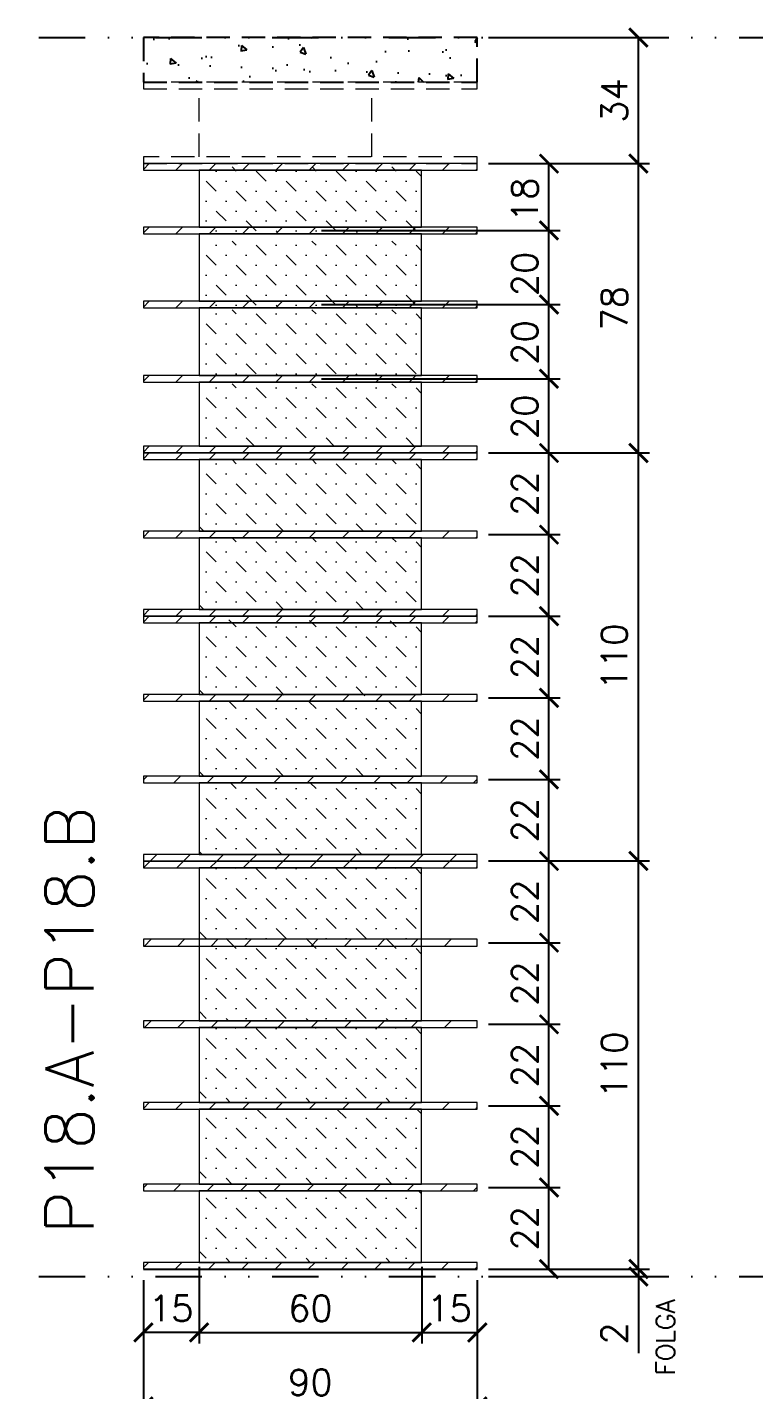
# Model space of a CAD drawing. Extents: x -23436 to 4767, y -4131 to 9755.
# Drawn here: x -15374.7 to -15178.9, y -1313 to -945.7 of the extents above; entities that cross this region are included whole.
import ezdxf

# ---------------------------------------------------------------- set-up
doc = ezdxf.new("R2010")
doc.units = 0
doc.header["$PDMODE"] = 2
doc.header["$PDSIZE"] = 10
doc.linetypes.add('DIVIDE2', pattern=[0.625, 0.25, -0.125, 0, -0.125, 0, -0.125])
doc.linetypes.add('HIDDEN', pattern=[9.525, 6.35, -3.175])
doc.layers.get('0').update_dxf_attribs({"lineweight": 13})
doc.layers.get('Defpoints').update_dxf_attribs({"lineweight": 13})
for name, color, linetype in [('Concreto', 250, 'HIDDEN'), ('Cota', 4, 'Continuous'), ('Nível', 160, 'Continuous')]:
    doc.layers.add(name, color=color, linetype=linetype)
doc.layers.add('HACHURACONCRETO', color=7, linetype='Continuous', lineweight=13)
doc.layers.add('Texto Seção', color=7, linetype='Continuous', lineweight=15)
doc.styles.add('REGUA-120', font='ROMANS.shx', dxfattribs={"height": 15})
doc.styles.add('ROMANS', font='romans.shx')
doc.dimstyles.new('PAINEL', dxfattribs={"dimtxt": 7, "dimasz": 5, "dimexe": 3, "dimexo": 3, "dimgap": 3, "dimtad": 1, "dimdec": 1, "dimzin": 12, "dimdsep": 46, "dimtxsty": 'ROMANS', "dimblk": 'ARCHTICK', "dimcen": 0, "dimclrd": 4, "dimclre": 4, "dimclrt": 1, "dimadec": 1, "dimazin": 3, "dimtfac": 1, "dimtdec": 1, "dimtmove": 0, "dimatfit": 3, "dimldrblk": 'OBLIQUE', "dimfxl": 0, "dimtolj": 1, "dimtzin": 12, "dimarcsym": 0})
pattern_1 = [(45, (1364.999, 2433.903), (-4.490128, 4.490128), [])]
pattern_2 = [(135, (2958.219, 4538.9526), (-8.0822305, 2.6940768), [3.81, -3.81, 0, -3.81, 0, -3.81])]

# ---------------------------------------------------------------- blocks, each defined once
blk = doc.blocks.new('_ArchTick')
at = {"color": 0, "linetype": 'ByBlock', "const_width": 0.15}
blk.add_lwpolyline([(-0.5, -0.5), (0.5, 0.5)], dxfattribs=at)
blk = doc.blocks.new('*D915')
at = {"layer": 'Cota', "color": 4, "lineweight": -2, "transparency": 16777216}
for p, q in [((-15343.38, -1283.49), (-15343.38, -1320.52)), ((-15253.38, -1283.51), (-15253.38, -1320.52)), ((-15343.38, -1317.52), (-15253.38, -1317.52))]:
    blk.add_line(p, q, dxfattribs=at)
at = {"layer": 'Defpoints', "color": 0, "transparency": 16777216}
for p in [(-15343.38, -1280.49), (-15253.38, -1280.51), (-15253.38, -1317.52)]:
    blk.add_point(p, dxfattribs=at)
at = {"layer": 'Cota', "color": 4, "lineweight": -2, "transparency": 16777216, "xscale": 5, "yscale": 5, "zscale": 5, "rotation": 180}
blk.add_blockref('_ArchTick', (-15343.38, -1317.52), dxfattribs=at)
at = {"layer": 'Cota', "color": 4, "lineweight": -2, "transparency": 16777216, "xscale": 5, "yscale": 5, "zscale": 5}
blk.add_blockref('_ArchTick', (-15253.38, -1317.52), dxfattribs=at)
at = {"layer": 'Cota', "color": 1, "transparency": 16777216, "insert": (-15298.38, -1311.02), "char_height": 7, "attachment_point": 5, "style": 'ROMANS'}
blk.add_mtext('\\A1;90', dxfattribs=at)
blk = doc.blocks.new('_OBLIQUE')
at = {"color": 0, "linetype": 'ByBlock', "lineweight": -2}
for p, q in [((0, 0), (-1, 0)), ((-0.5, -0.5), (0.5, 0.5))]:
    blk.add_line(p, q, dxfattribs=at)
blk = doc.blocks.new('*D916')
at = {"layer": 'Cota', "color": 4, "lineweight": -2, "transparency": 16777216}
for p, q in [((-15328.38, -1279.89), (-15328.38, -1300.56)), ((-15343.38, -1283.49), (-15343.38, -1300.56)), ((-15328.38, -1297.56), (-15343.38, -1297.56))]:
    blk.add_line(p, q, dxfattribs=at)
at = {"layer": 'Defpoints', "color": 0, "transparency": 16777216}
for p in [(-15328.38, -1276.89), (-15343.38, -1280.49), (-15343.38, -1297.56)]:
    blk.add_point(p, dxfattribs=at)
at = {"layer": 'Cota', "color": 4, "lineweight": -2, "transparency": 16777216, "xscale": 5, "yscale": 5, "zscale": 5, "rotation": 180}
blk.add_blockref('_ArchTick', (-15343.38, -1297.56), dxfattribs=at)
at = {"layer": 'Cota', "color": 4, "lineweight": -2, "transparency": 16777216, "xscale": 5, "yscale": 5, "zscale": 5}
blk.add_blockref('_ArchTick', (-15328.38, -1297.56), dxfattribs=at)
at = {"layer": 'Cota', "color": 1, "transparency": 16777216, "insert": (-15335.88, -1291.06), "char_height": 7, "attachment_point": 5, "style": 'ROMANS'}
blk.add_mtext('\\A1;15', dxfattribs=at)
blk = doc.blocks.new('*D917')
at = {"layer": 'Cota', "color": 4, "lineweight": -2, "transparency": 16777216}
for p, q in [((-15268.34, -1279.89), (-15268.34, -1300.56)), ((-15253.38, -1283.51), (-15253.38, -1300.56)), ((-15268.34, -1297.56), (-15253.38, -1297.56))]:
    blk.add_line(p, q, dxfattribs=at)
at = {"layer": 'Defpoints', "color": 0, "transparency": 16777216}
for p in [(-15268.34, -1276.89), (-15253.38, -1280.51), (-15253.38, -1297.56)]:
    blk.add_point(p, dxfattribs=at)
at = {"layer": 'Cota', "color": 4, "lineweight": -2, "transparency": 16777216, "xscale": 5, "yscale": 5, "zscale": 5, "rotation": 180}
blk.add_blockref('_ArchTick', (-15268.34, -1297.56), dxfattribs=at)
at = {"layer": 'Cota', "color": 4, "lineweight": -2, "transparency": 16777216, "xscale": 5, "yscale": 5, "zscale": 5}
blk.add_blockref('_ArchTick', (-15253.38, -1297.56), dxfattribs=at)
at = {"layer": 'Cota', "color": 1, "transparency": 16777216, "insert": (-15260.86, -1291.06), "char_height": 7, "attachment_point": 5, "style": 'ROMANS'}
blk.add_mtext('\\A1;15', dxfattribs=at)
blk = doc.blocks.new('*D918')
at = {"layer": 'Cota', "color": 4, "lineweight": -2, "transparency": 16777216}
for p, q in [((-15328.38, -1279.89), (-15328.38, -1300.56)), ((-15268.34, -1279.89), (-15268.34, -1300.56)), ((-15328.38, -1297.56), (-15268.34, -1297.56))]:
    blk.add_line(p, q, dxfattribs=at)
at = {"layer": 'Defpoints', "color": 0, "transparency": 16777216}
for p in [(-15328.38, -1276.89), (-15268.34, -1276.89), (-15268.34, -1297.56)]:
    blk.add_point(p, dxfattribs=at)
at = {"layer": 'Cota', "color": 4, "lineweight": -2, "transparency": 16777216, "xscale": 5, "yscale": 5, "zscale": 5, "rotation": 180}
blk.add_blockref('_ArchTick', (-15328.38, -1297.56), dxfattribs=at)
at = {"layer": 'Cota', "color": 4, "lineweight": -2, "transparency": 16777216, "xscale": 5, "yscale": 5, "zscale": 5}
blk.add_blockref('_ArchTick', (-15268.34, -1297.56), dxfattribs=at)
at = {"layer": 'Cota', "color": 1, "transparency": 16777216, "insert": (-15298.36, -1291.06), "char_height": 7, "attachment_point": 5, "style": 'ROMANS'}
blk.add_mtext('\\A1;60', dxfattribs=at)
blk = doc.blocks.new('*D919')
at = {"layer": 'Cota', "color": 4, "lineweight": -2, "transparency": 16777216}
for p, q in [((-15209.94, -1280.49), (-15209.94, -1275.49)), ((-15250.38, -1280.49), (-15206.94, -1280.49)), ((-15209.94, -1280.49), (-15209.94, -1282.49)), ((-15250.38, -1282.49), (-15206.94, -1282.49)), ((-15209.94, -1282.49), (-15209.94, -1303.15))]:
    blk.add_line(p, q, dxfattribs=at)
at = {"layer": 'Defpoints', "color": 0, "transparency": 16777216}
for p in [(-15253.38, -1280.49), (-15253.38, -1282.49), (-15209.94, -1282.49)]:
    blk.add_point(p, dxfattribs=at)
at = {"layer": 'Cota', "color": 4, "lineweight": -2, "transparency": 16777216, "xscale": 5, "yscale": 5, "zscale": 5}
for p, rotation in [((-15209.94, -1280.49), 270), ((-15209.94, -1282.49), 90)]:
    blk.add_blockref('_ArchTick', p, dxfattribs=dict(at, rotation=rotation))
at = {"layer": 'Cota', "color": 1, "transparency": 16777216, "insert": (-15216.44, -1297.82), "char_height": 7, "attachment_point": 5, "rotation": 90, "style": 'ROMANS'}
blk.add_mtext('\\A1;2', dxfattribs=at)
blk = doc.blocks.new('*D941')
at = {"layer": 'Cota', "color": 4, "lineweight": -2, "transparency": 16777216}
for p, q in [((-15250.38, -1170.46), (-15206.94, -1170.46)), ((-15209.94, -1280.46), (-15209.94, -1170.46)), ((-15250.38, -1280.46), (-15206.94, -1280.46))]:
    blk.add_line(p, q, dxfattribs=at)
at = {"layer": 'Defpoints', "color": 0, "transparency": 16777216}
for p in [(-15253.38, -1170.46), (-15209.94, -1170.46), (-15253.38, -1280.46)]:
    blk.add_point(p, dxfattribs=at)
at = {"layer": 'Cota', "color": 4, "lineweight": -2, "transparency": 16777216, "xscale": 5, "yscale": 5, "zscale": 5}
for p, rotation in [((-15209.94, -1170.46), 90), ((-15209.94, -1280.46), 270)]:
    blk.add_blockref('_ArchTick', p, dxfattribs=dict(at, rotation=rotation))
at = {"layer": 'Cota', "color": 1, "transparency": 16777216, "insert": (-15216.44, -1225.46), "char_height": 7, "attachment_point": 5, "rotation": 90, "style": 'ROMANS'}
blk.add_mtext('\\A1;110', dxfattribs=at)
blk = doc.blocks.new('*D942')
at = {"layer": 'Cota', "color": 4, "lineweight": -2, "transparency": 16777216}
for p, q in [((-15250.38, -1060.46), (-15206.94, -1060.46)), ((-15209.94, -1170.46), (-15209.94, -1060.46)), ((-15250.38, -1170.46), (-15206.94, -1170.46))]:
    blk.add_line(p, q, dxfattribs=at)
at = {"layer": 'Defpoints', "color": 0, "transparency": 16777216}
for p in [(-15253.38, -1060.46), (-15209.94, -1060.46), (-15253.38, -1170.46)]:
    blk.add_point(p, dxfattribs=at)
at = {"layer": 'Cota', "color": 4, "lineweight": -2, "transparency": 16777216, "xscale": 5, "yscale": 5, "zscale": 5}
for p, rotation in [((-15209.94, -1060.46), 90), ((-15209.94, -1170.46), 270)]:
    blk.add_blockref('_ArchTick', p, dxfattribs=dict(at, rotation=rotation))
at = {"layer": 'Cota', "color": 1, "transparency": 16777216, "insert": (-15216.44, -1115.46), "char_height": 7, "attachment_point": 5, "rotation": 90, "style": 'ROMANS'}
blk.add_mtext('\\A1;110', dxfattribs=at)
blk = doc.blocks.new('*D943')
at = {"layer": 'Cota', "color": 4, "lineweight": -2, "transparency": 16777216}
for p, q in [((-15250.38, -1258.49), (-15231.06, -1258.49)), ((-15234.06, -1280.46), (-15234.06, -1258.49)), ((-15250.38, -1280.46), (-15231.06, -1280.46))]:
    blk.add_line(p, q, dxfattribs=at)
at = {"layer": 'Defpoints', "color": 0, "transparency": 16777216}
for p in [(-15253.38, -1258.49), (-15234.06, -1258.49), (-15253.38, -1280.46)]:
    blk.add_point(p, dxfattribs=at)
at = {"layer": 'Cota', "color": 4, "lineweight": -2, "transparency": 16777216, "xscale": 5, "yscale": 5, "zscale": 5}
for p, rotation in [((-15234.06, -1258.49), 90), ((-15234.06, -1280.46), 270)]:
    blk.add_blockref('_ArchTick', p, dxfattribs=dict(at, rotation=rotation))
at = {"layer": 'Cota', "color": 1, "transparency": 16777216, "insert": (-15240.56, -1269.47), "char_height": 7, "attachment_point": 5, "rotation": 90, "style": 'ROMANS'}
blk.add_mtext('\\A1;22', dxfattribs=at)
blk = doc.blocks.new('*D944')
at = {"layer": 'Cota', "color": 4, "lineweight": -2, "transparency": 16777216}
for p, q in [((-15250.38, -1236.49), (-15231.06, -1236.49)), ((-15234.06, -1258.49), (-15234.06, -1236.49)), ((-15250.38, -1258.49), (-15231.06, -1258.49))]:
    blk.add_line(p, q, dxfattribs=at)
at = {"layer": 'Defpoints', "color": 0, "transparency": 16777216}
for p in [(-15253.38, -1236.49), (-15234.06, -1236.49), (-15253.38, -1258.49)]:
    blk.add_point(p, dxfattribs=at)
at = {"layer": 'Cota', "color": 4, "lineweight": -2, "transparency": 16777216, "xscale": 5, "yscale": 5, "zscale": 5}
for p, rotation in [((-15234.06, -1236.49), 90), ((-15234.06, -1258.49), 270)]:
    blk.add_blockref('_ArchTick', p, dxfattribs=dict(at, rotation=rotation))
at = {"layer": 'Cota', "color": 1, "transparency": 16777216, "insert": (-15240.56, -1247.49), "char_height": 7, "attachment_point": 5, "rotation": 90, "style": 'ROMANS'}
blk.add_mtext('\\A1;22', dxfattribs=at)
blk = doc.blocks.new('*D945')
at = {"layer": 'Cota', "color": 4, "lineweight": -2, "transparency": 16777216}
for p, q in [((-15250.38, -1214.49), (-15231.06, -1214.49)), ((-15234.06, -1236.49), (-15234.06, -1214.49)), ((-15250.38, -1236.49), (-15231.06, -1236.49))]:
    blk.add_line(p, q, dxfattribs=at)
at = {"layer": 'Defpoints', "color": 0, "transparency": 16777216}
for p in [(-15253.38, -1214.49), (-15234.06, -1214.49), (-15253.38, -1236.49)]:
    blk.add_point(p, dxfattribs=at)
at = {"layer": 'Cota', "color": 4, "lineweight": -2, "transparency": 16777216, "xscale": 5, "yscale": 5, "zscale": 5}
for p, rotation in [((-15234.06, -1214.49), 90), ((-15234.06, -1236.49), 270)]:
    blk.add_blockref('_ArchTick', p, dxfattribs=dict(at, rotation=rotation))
at = {"layer": 'Cota', "color": 1, "transparency": 16777216, "insert": (-15240.56, -1225.49), "char_height": 7, "attachment_point": 5, "rotation": 90, "style": 'ROMANS'}
blk.add_mtext('\\A1;22', dxfattribs=at)
blk = doc.blocks.new('*D946')
at = {"layer": 'Cota', "color": 4, "lineweight": -2, "transparency": 16777216}
for p, q in [((-15250.38, -1192.49), (-15231.06, -1192.49)), ((-15234.06, -1214.49), (-15234.06, -1192.49)), ((-15250.38, -1214.49), (-15231.06, -1214.49))]:
    blk.add_line(p, q, dxfattribs=at)
at = {"layer": 'Defpoints', "color": 0, "transparency": 16777216}
for p in [(-15253.38, -1192.49), (-15234.06, -1192.49), (-15253.38, -1214.49)]:
    blk.add_point(p, dxfattribs=at)
at = {"layer": 'Cota', "color": 4, "lineweight": -2, "transparency": 16777216, "xscale": 5, "yscale": 5, "zscale": 5}
for p, rotation in [((-15234.06, -1192.49), 90), ((-15234.06, -1214.49), 270)]:
    blk.add_blockref('_ArchTick', p, dxfattribs=dict(at, rotation=rotation))
at = {"layer": 'Cota', "color": 1, "transparency": 16777216, "insert": (-15240.56, -1203.49), "char_height": 7, "attachment_point": 5, "rotation": 90, "style": 'ROMANS'}
blk.add_mtext('\\A1;22', dxfattribs=at)
blk = doc.blocks.new('*D947')
at = {"layer": 'Cota', "color": 4, "lineweight": -2, "transparency": 16777216}
for p, q in [((-15250.38, -1170.46), (-15231.06, -1170.46)), ((-15234.06, -1192.49), (-15234.06, -1170.46)), ((-15250.38, -1192.49), (-15231.06, -1192.49))]:
    blk.add_line(p, q, dxfattribs=at)
at = {"layer": 'Defpoints', "color": 0, "transparency": 16777216}
for p in [(-15253.38, -1170.46), (-15234.06, -1170.46), (-15253.38, -1192.49)]:
    blk.add_point(p, dxfattribs=at)
at = {"layer": 'Cota', "color": 4, "lineweight": -2, "transparency": 16777216, "xscale": 5, "yscale": 5, "zscale": 5}
for p, rotation in [((-15234.06, -1170.46), 90), ((-15234.06, -1192.49), 270)]:
    blk.add_blockref('_ArchTick', p, dxfattribs=dict(at, rotation=rotation))
at = {"layer": 'Cota', "color": 1, "transparency": 16777216, "insert": (-15240.56, -1181.47), "char_height": 7, "attachment_point": 5, "rotation": 90, "style": 'ROMANS'}
blk.add_mtext('\\A1;22', dxfattribs=at)
blk = doc.blocks.new('*D948')
at = {"layer": 'Cota', "color": 4, "lineweight": -2, "transparency": 16777216}
for p, q in [((-15250.38, -1148.49), (-15231.06, -1148.49)), ((-15234.06, -1170.46), (-15234.06, -1148.49)), ((-15250.38, -1170.46), (-15231.06, -1170.46))]:
    blk.add_line(p, q, dxfattribs=at)
at = {"layer": 'Defpoints', "color": 0, "transparency": 16777216}
for p in [(-15253.38, -1148.49), (-15234.06, -1148.49), (-15253.38, -1170.46)]:
    blk.add_point(p, dxfattribs=at)
at = {"layer": 'Cota', "color": 4, "lineweight": -2, "transparency": 16777216, "xscale": 5, "yscale": 5, "zscale": 5}
for p, rotation in [((-15234.06, -1148.49), 90), ((-15234.06, -1170.46), 270)]:
    blk.add_blockref('_ArchTick', p, dxfattribs=dict(at, rotation=rotation))
at = {"layer": 'Cota', "color": 1, "transparency": 16777216, "insert": (-15240.56, -1159.47), "char_height": 7, "attachment_point": 5, "rotation": 90, "style": 'ROMANS'}
blk.add_mtext('\\A1;22', dxfattribs=at)
blk = doc.blocks.new('*D949')
at = {"layer": 'Cota', "color": 4, "lineweight": -2, "transparency": 16777216}
for p, q in [((-15250.38, -1126.49), (-15231.06, -1126.49)), ((-15234.06, -1148.49), (-15234.06, -1126.49)), ((-15250.38, -1148.49), (-15231.06, -1148.49))]:
    blk.add_line(p, q, dxfattribs=at)
at = {"layer": 'Defpoints', "color": 0, "transparency": 16777216}
for p in [(-15253.38, -1126.49), (-15234.06, -1126.49), (-15253.38, -1148.49)]:
    blk.add_point(p, dxfattribs=at)
at = {"layer": 'Cota', "color": 4, "lineweight": -2, "transparency": 16777216, "xscale": 5, "yscale": 5, "zscale": 5}
for p, rotation in [((-15234.06, -1126.49), 90), ((-15234.06, -1148.49), 270)]:
    blk.add_blockref('_ArchTick', p, dxfattribs=dict(at, rotation=rotation))
at = {"layer": 'Cota', "color": 1, "transparency": 16777216, "insert": (-15240.56, -1137.49), "char_height": 7, "attachment_point": 5, "rotation": 90, "style": 'ROMANS'}
blk.add_mtext('\\A1;22', dxfattribs=at)
blk = doc.blocks.new('*D950')
at = {"layer": 'Cota', "color": 4, "lineweight": -2, "transparency": 16777216}
for p, q in [((-15250.38, -1104.49), (-15231.06, -1104.49)), ((-15234.06, -1126.49), (-15234.06, -1104.49)), ((-15250.38, -1126.49), (-15231.06, -1126.49))]:
    blk.add_line(p, q, dxfattribs=at)
at = {"layer": 'Defpoints', "color": 0, "transparency": 16777216}
for p in [(-15253.38, -1104.49), (-15234.06, -1104.49), (-15253.38, -1126.49)]:
    blk.add_point(p, dxfattribs=at)
at = {"layer": 'Cota', "color": 4, "lineweight": -2, "transparency": 16777216, "xscale": 5, "yscale": 5, "zscale": 5}
for p, rotation in [((-15234.06, -1104.49), 90), ((-15234.06, -1126.49), 270)]:
    blk.add_blockref('_ArchTick', p, dxfattribs=dict(at, rotation=rotation))
at = {"layer": 'Cota', "color": 1, "transparency": 16777216, "insert": (-15240.56, -1115.49), "char_height": 7, "attachment_point": 5, "rotation": 90, "style": 'ROMANS'}
blk.add_mtext('\\A1;22', dxfattribs=at)
blk = doc.blocks.new('*D951')
at = {"layer": 'Cota', "color": 4, "lineweight": -2, "transparency": 16777216}
for p, q in [((-15250.38, -1082.49), (-15231.06, -1082.49)), ((-15234.06, -1104.49), (-15234.06, -1082.49)), ((-15250.38, -1104.49), (-15231.06, -1104.49))]:
    blk.add_line(p, q, dxfattribs=at)
at = {"layer": 'Defpoints', "color": 0, "transparency": 16777216}
for p in [(-15253.38, -1082.49), (-15234.06, -1082.49), (-15253.38, -1104.49)]:
    blk.add_point(p, dxfattribs=at)
at = {"layer": 'Cota', "color": 4, "lineweight": -2, "transparency": 16777216, "xscale": 5, "yscale": 5, "zscale": 5}
for p, rotation in [((-15234.06, -1082.49), 90), ((-15234.06, -1104.49), 270)]:
    blk.add_blockref('_ArchTick', p, dxfattribs=dict(at, rotation=rotation))
at = {"layer": 'Cota', "color": 1, "transparency": 16777216, "insert": (-15240.56, -1093.49), "char_height": 7, "attachment_point": 5, "rotation": 90, "style": 'ROMANS'}
blk.add_mtext('\\A1;22', dxfattribs=at)
blk = doc.blocks.new('*D952')
at = {"layer": 'Cota', "color": 4, "lineweight": -2, "transparency": 16777216}
for p, q in [((-15250.38, -1060.49), (-15231.06, -1060.49)), ((-15234.06, -1082.49), (-15234.06, -1060.49)), ((-15250.38, -1082.49), (-15231.06, -1082.49))]:
    blk.add_line(p, q, dxfattribs=at)
at = {"layer": 'Defpoints', "color": 0, "transparency": 16777216}
for p in [(-15253.38, -1060.49), (-15234.06, -1060.49), (-15253.38, -1082.49)]:
    blk.add_point(p, dxfattribs=at)
at = {"layer": 'Cota', "color": 4, "lineweight": -2, "transparency": 16777216, "xscale": 5, "yscale": 5, "zscale": 5}
for p, rotation in [((-15234.06, -1060.49), 90), ((-15234.06, -1082.49), 270)]:
    blk.add_blockref('_ArchTick', p, dxfattribs=dict(at, rotation=rotation))
at = {"layer": 'Cota', "color": 1, "transparency": 16777216, "insert": (-15240.56, -1071.49), "char_height": 7, "attachment_point": 5, "rotation": 90, "style": 'ROMANS'}
blk.add_mtext('\\A1;22', dxfattribs=at)
blk = doc.blocks.new('*D953')
at = {"layer": 'Cota', "color": 4, "lineweight": -2, "transparency": 16777216}
for p, q in [((-15250.38, -982.49), (-15206.94, -982.49)), ((-15209.94, -1060.49), (-15209.94, -982.49)), ((-15250.38, -1060.49), (-15206.94, -1060.49))]:
    blk.add_line(p, q, dxfattribs=at)
at = {"layer": 'Defpoints', "color": 0, "transparency": 16777216}
for p in [(-15253.38, -982.49), (-15209.94, -982.49), (-15253.38, -1060.49)]:
    blk.add_point(p, dxfattribs=at)
at = {"layer": 'Cota', "color": 4, "lineweight": -2, "transparency": 16777216, "xscale": 5, "yscale": 5, "zscale": 5}
for p, rotation in [((-15209.94, -982.49), 90), ((-15209.94, -1060.49), 270)]:
    blk.add_blockref('_ArchTick', p, dxfattribs=dict(at, rotation=rotation))
at = {"layer": 'Cota', "color": 1, "transparency": 16777216, "insert": (-15216.44, -1021.49), "char_height": 7, "attachment_point": 5, "rotation": 90, "style": 'ROMANS'}
blk.add_mtext('\\A1;78', dxfattribs=at)
blk = doc.blocks.new('*D954')
at = {"layer": 'Cota', "color": 4, "lineweight": -2, "transparency": 16777216}
for p, q in [((-15295.38, -1040.47), (-15231.06, -1040.47)), ((-15234.06, -1060.49), (-15234.06, -1040.47)), ((-15250.38, -1060.49), (-15231.06, -1060.49))]:
    blk.add_line(p, q, dxfattribs=at)
at = {"layer": 'Defpoints', "color": 0, "transparency": 16777216}
for p in [(-15298.38, -1040.47), (-15234.06, -1040.47), (-15253.38, -1060.49)]:
    blk.add_point(p, dxfattribs=at)
at = {"layer": 'Cota', "color": 4, "lineweight": -2, "transparency": 16777216, "xscale": 5, "yscale": 5, "zscale": 5}
for p, rotation in [((-15234.06, -1040.47), 90), ((-15234.06, -1060.49), 270)]:
    blk.add_blockref('_ArchTick', p, dxfattribs=dict(at, rotation=rotation))
at = {"layer": 'Cota', "color": 1, "transparency": 16777216, "insert": (-15240.56, -1050.73), "char_height": 7, "attachment_point": 5, "rotation": 90, "style": 'ROMANS'}
blk.add_mtext('\\A1;20', dxfattribs=at)
blk = doc.blocks.new('*D955')
at = {"layer": 'Cota', "color": 4, "lineweight": -2, "transparency": 16777216}
for p, q in [((-15295.38, -1020.47), (-15231.06, -1020.47)), ((-15234.06, -1040.47), (-15234.06, -1020.47)), ((-15295.38, -1040.47), (-15231.06, -1040.47))]:
    blk.add_line(p, q, dxfattribs=at)
at = {"layer": 'Defpoints', "color": 0, "transparency": 16777216}
for p in [(-15298.38, -1020.47), (-15234.06, -1020.47), (-15298.38, -1040.47)]:
    blk.add_point(p, dxfattribs=at)
at = {"layer": 'Cota', "color": 4, "lineweight": -2, "transparency": 16777216, "xscale": 5, "yscale": 5, "zscale": 5}
for p, rotation in [((-15234.06, -1020.47), 90), ((-15234.06, -1040.47), 270)]:
    blk.add_blockref('_ArchTick', p, dxfattribs=dict(at, rotation=rotation))
at = {"layer": 'Cota', "color": 1, "transparency": 16777216, "insert": (-15240.56, -1030.72), "char_height": 7, "attachment_point": 5, "rotation": 90, "style": 'ROMANS'}
blk.add_mtext('\\A1;20', dxfattribs=at)
blk = doc.blocks.new('*D869')
at = {"layer": 'Cota', "color": 4, "lineweight": -2, "transparency": 16777216}
for p, q in [((-15295.38, -1000.48), (-15231.06, -1000.48)), ((-15234.06, -1020.47), (-15234.06, -1000.48)), ((-15295.38, -1020.47), (-15231.06, -1020.47))]:
    blk.add_line(p, q, dxfattribs=at)
at = {"layer": 'Defpoints', "color": 0, "transparency": 16777216}
for p in [(-15298.38, -1000.48), (-15234.06, -1000.48), (-15298.38, -1020.47)]:
    blk.add_point(p, dxfattribs=at)
at = {"layer": 'Cota', "color": 4, "lineweight": -2, "transparency": 16777216, "xscale": 5, "yscale": 5, "zscale": 5}
for p, rotation in [((-15234.06, -1000.48), 90), ((-15234.06, -1020.47), 270)]:
    blk.add_blockref('_ArchTick', p, dxfattribs=dict(at, rotation=rotation))
at = {"layer": 'Cota', "color": 1, "transparency": 16777216, "insert": (-15240.56, -1012.23), "char_height": 7, "attachment_point": 5, "rotation": 90, "style": 'ROMANS'}
blk.add_mtext('\\A1;20', dxfattribs=at)
blk = doc.blocks.new('*D870')
at = {"layer": 'Cota', "color": 4, "lineweight": -2, "transparency": 16777216}
for p, q in [((-15250.38, -982.49), (-15231.06, -982.49)), ((-15234.06, -1000.48), (-15234.06, -982.49)), ((-15295.38, -1000.48), (-15231.06, -1000.48))]:
    blk.add_line(p, q, dxfattribs=at)
at = {"layer": 'Defpoints', "color": 0, "transparency": 16777216}
for p in [(-15253.38, -982.49), (-15234.06, -982.49), (-15298.38, -1000.48)]:
    blk.add_point(p, dxfattribs=at)
at = {"layer": 'Cota', "color": 4, "lineweight": -2, "transparency": 16777216, "xscale": 5, "yscale": 5, "zscale": 5}
for p, rotation in [((-15234.06, -982.49), 90), ((-15234.06, -1000.48), 270)]:
    blk.add_blockref('_ArchTick', p, dxfattribs=dict(at, rotation=rotation))
at = {"layer": 'Cota', "color": 1, "transparency": 16777216, "insert": (-15240.56, -992.23), "char_height": 7, "attachment_point": 5, "rotation": 90, "style": 'ROMANS'}
blk.add_mtext('\\A1;18', dxfattribs=at)
blk = doc.blocks.new('*D858')
at = {"layer": 'Cota', "color": 4, "lineweight": -2, "transparency": 16777216}
for p, q in [((-15250.38, -948.49), (-15206.94, -948.49)), ((-15209.94, -982.49), (-15209.94, -948.49)), ((-15250.38, -982.49), (-15206.94, -982.49))]:
    blk.add_line(p, q, dxfattribs=at)
at = {"layer": 'Defpoints', "color": 0, "transparency": 16777216}
for p in [(-15253.38, -948.49), (-15209.94, -948.49), (-15253.38, -982.49)]:
    blk.add_point(p, dxfattribs=at)
at = {"layer": 'Cota', "color": 4, "lineweight": -2, "transparency": 16777216, "xscale": 5, "yscale": 5, "zscale": 5}
for p, rotation in [((-15209.94, -948.49), 90), ((-15209.94, -982.49), 270)]:
    blk.add_blockref('_ArchTick', p, dxfattribs=dict(at, rotation=rotation))
at = {"layer": 'Cota', "color": 1, "transparency": 16777216, "insert": (-15216.44, -965.49), "char_height": 7, "attachment_point": 5, "rotation": 90, "style": 'ROMANS'}
blk.add_mtext('\\A1;34', dxfattribs=at)

msp = doc.modelspace()

# ---------------------------------------------------------------- hatches: boundary and pattern name
at = {"layer": 'Concreto'}
h = msp.add_hatch(dxfattribs=at)
h.set_pattern_fill('AR-CONC', color=1, scale=0.1, angle=-90)
h.set_pattern_definition([(320, (4530.424, 93.548), (-1.593909, -18.218467), [1.905, -20.955]), (265, (4530.424, 93.548), (19.105685, 3.524342), [1.524, -16.764058]), (10.45144, (4530.291, 92.03), (17.511775, -14.694125), [1.619001, -17.809024]), (316.1842, (4535.504, 93.548), (-4.204233, -27.107904), [2.8575, -31.4325]), (6.63556, (4535.154, 91.29), (24.742612, -23.740413), [2.428502, -26.71356]), (261.18415, (4535.504, 93.548), (24.742612, -23.740413), [2.285997, -25.145973]), (291, (4534.234, 91.008), (-10.22652, -15.161439), [1.905, -20.955]), (236, (4534.234, 91.008), (18.418797, -6.180203), [1.524, -16.764]), (341.45144, (4533.382, 89.745), (8.192277, -21.341642), [1.619001, -17.808994]), (307.5, (4530.424, 93.548), (8.4555039, -0.3088603), [0, -16.5608, 0, -17.018, 0, -16.8275]), (277.5, (4530.424, 93.548), (10.0180575, -6.6819663), [0, -9.7028, 0, -16.1798, 0, -6.4135]), (237.5, (4530.424, 99.212), (-0.5728744, -13.5590595), [0, -6.35, 0, -19.812, 0, -26.289]), (227.5, (4530.424, 101.752), (2.542649, -14.812918), [0, -8.255, 0, -13.1572, 0, -18.669])])
h.paths.add_polyline_path([(-15343.379, -960.488), (-15253.379, -960.488), (-15253.379, -948.488), (-15343.379, -948.488)])
at = {"layer": 'HACHURACONCRETO'}
h = msp.add_hatch(dxfattribs=at)
h.set_pattern_fill('ANSI31', color=256, scale=2)
h.set_pattern_definition([(45, (1364.999, 2676.003), (-4.490128, 4.490128), [])])
h.paths.add_polyline_path([(-15253.379, -982.488), (-15343.379, -982.488), (-15343.379, -984.288), (-15253.379, -984.288)])
h = msp.add_hatch(dxfattribs=at)
h.set_pattern_fill('MUDST', color=8, scale=0.6, angle=135)
h.set_pattern_definition([(135, (2958.219, 4683.8526), (-8.0822305, 2.6940768), [3.81, -3.81, 0, -3.81, 0, -3.81])])
h.paths.add_polyline_path([(-15268.379, -983.388), (-15328.379, -983.388), (-15328.379, -1001.081), (-15268.379, -1001.081)])
h = msp.add_hatch(dxfattribs=at)
h.set_pattern_fill('ANSI31', color=256, scale=2)
h.set_pattern_definition([(45, (1364.999, 2658.9094), (-4.490128, 4.490128), [])])
h.paths.add_polyline_path([(-15253.379, -999.581), (-15343.379, -999.581), (-15343.379, -1001.381), (-15253.379, -1001.381)])
h = msp.add_hatch(dxfattribs=at)
h.set_pattern_fill('MUDST', color=8, scale=0.6, angle=135)
h.set_pattern_definition([(135, (2958.219, 4663.859), (-8.0822305, 2.6940768), [3.81, -3.81, 0, -3.81, 0, -3.81])])
h.paths.add_polyline_path([(-15268.379, -1003.381), (-15328.379, -1003.381), (-15328.379, -1021.074), (-15268.379, -1021.074)])
h = msp.add_hatch(dxfattribs=at)
h.set_pattern_fill('ANSI31', color=256, scale=2)
h.set_pattern_definition([(45, (1364.999, 2638.916), (-4.490128, 4.490128), [])])
h.paths.add_polyline_path([(-15253.379, -1019.574), (-15343.379, -1019.574), (-15343.379, -1021.374), (-15253.379, -1021.374)])
h = msp.add_hatch(dxfattribs=at)
h.set_pattern_fill('MUDST', color=8, scale=0.6, angle=135)
h.set_pattern_definition([(135, (2958.219, 4645.3657), (-8.0822305, 2.6940768), [3.81, -3.81, 0, -3.81, 0, -3.81])])
h.paths.add_polyline_path([(-15268.379, -1021.874), (-15328.379, -1021.874), (-15328.379, -1039.568), (-15268.379, -1039.568)])
h = msp.add_hatch(dxfattribs=at)
h.set_pattern_fill('ANSI31', color=256, scale=2)
h.set_pattern_definition([(45, (1364.999, 2618.9226), (-4.490128, 4.490128), [])])
h.paths.add_polyline_path([(-15253.379, -1039.568), (-15343.379, -1039.568), (-15343.379, -1041.368), (-15253.379, -1041.368)])
h = msp.add_hatch(dxfattribs=at)
h.set_pattern_fill('MUDST', color=8, scale=0.6, angle=135)
h.set_pattern_definition([(135, (2958.219, 4625.3723), (-8.0822305, 2.6940768), [3.81, -3.81, 0, -3.81, 0, -3.81])])
h.paths.add_polyline_path([(-15268.379, -1041.868), (-15328.379, -1041.868), (-15328.379, -1058.661), (-15268.379, -1058.661)])
h = msp.add_hatch(dxfattribs=at)
h.set_pattern_fill('ANSI31', color=256, scale=2)
h.set_pattern_definition([(45, (1364.999, 2598.003), (-4.490128, 4.490128), [])])
h.paths.add_polyline_path([(-15253.379, -1060.488), (-15343.379, -1060.488), (-15343.379, -1062.288), (-15253.379, -1062.288)])
h = msp.add_hatch(dxfattribs=at)
h.set_pattern_fill('ANSI31', color=256, scale=2)
h.set_pattern_definition([(45, (1365.003, 2599.829), (-4.490128, 4.490128), [])])
h.paths.add_polyline_path([(-15253.375, -1058.661), (-15343.375, -1058.661), (-15343.375, -1060.461), (-15253.375, -1060.461)])
h = msp.add_hatch(dxfattribs=at)
h.set_pattern_fill('MUDST', color=8, scale=0.6, angle=135)
h.set_pattern_definition([(135, (2958.219, 4604.9526), (-8.0822305, 2.6940768), [3.81, -3.81, 0, -3.81, 0, -3.81])])
h.paths.add_polyline_path([(-15268.379, -1062.288), (-15328.379, -1062.288), (-15328.379, -1081.588), (-15268.379, -1081.588)])
h = msp.add_hatch(dxfattribs=at)
h.set_pattern_fill('ANSI31', color=256, scale=2)
h.set_pattern_definition([(45, (1364.999, 2576.903), (-4.490128, 4.490128), [])])
h.paths.add_polyline_path([(-15253.379, -1081.588), (-15343.379, -1081.588), (-15343.379, -1083.388), (-15253.379, -1083.388)])
h = msp.add_hatch(dxfattribs=at)
h.set_pattern_fill('MUDST', color=8, scale=0.6, angle=135)
h.set_pattern_definition([(135, (2958.219, 4583.8526), (-8.0822305, 2.6940768), [3.81, -3.81, 0, -3.81, 0, -3.81])])
h.paths.add_polyline_path([(-15268.379, -1083.388), (-15328.379, -1083.388), (-15328.379, -1102.688), (-15268.379, -1102.688)])
h = msp.add_hatch(dxfattribs=at)
h.set_pattern_fill('ANSI31', color=256, scale=2)
h.set_pattern_definition([(45, (1364.999, 2555.803), (-4.490128, 4.490128), [])])
h.paths.add_polyline_path([(-15253.379, -1102.688), (-15343.379, -1102.688), (-15343.379, -1104.488), (-15253.379, -1104.488)])
h = msp.add_hatch(dxfattribs=at)
h.set_pattern_fill('ANSI31', color=256, scale=2)
h.set_pattern_definition([(45, (1364.999, 2554.003), (-4.490128, 4.490128), [])])
h.paths.add_polyline_path([(-15253.379, -1104.488), (-15343.379, -1104.488), (-15343.379, -1106.288), (-15253.379, -1106.288)])
h = msp.add_hatch(dxfattribs=at)
h.set_pattern_fill('MUDST', color=8, scale=0.6, angle=135)
h.set_pattern_definition([(135, (2958.219, 4560.9526), (-8.0822305, 2.6940768), [3.81, -3.81, 0, -3.81, 0, -3.81])])
h.paths.add_polyline_path([(-15268.379, -1105.838), (-15328.379, -1105.388), (-15328.379, -1125.588), (-15268.379, -1126.038)])
h = msp.add_hatch(dxfattribs=at)
h.set_pattern_fill('ANSI31', color=256, scale=2)
h.set_pattern_definition([(45, (1364.999, 2532.903), (-4.490128, 4.490128), [])])
h.paths.add_polyline_path([(-15253.379, -1125.588), (-15343.379, -1125.588), (-15343.379, -1127.388), (-15253.379, -1127.388)])
h = msp.add_hatch(dxfattribs=at)
h.set_pattern_fill('MUDST', color=8, scale=0.6, angle=135)
h.set_pattern_definition(pattern_2)
h.paths.add_polyline_path([(-15268.379, -1127.388), (-15328.379, -1127.388), (-15328.379, -1147.588), (-15268.379, -1147.588)])
h = msp.add_hatch(dxfattribs=at)
h.set_pattern_fill('ANSI31', color=256, scale=2)
h.set_pattern_definition([(45, (1364.999, 2538.403), (-4.490128, 4.490128), [])])
h.paths.add_polyline_path([(-15253.379, -1147.588), (-15343.379, -1147.588), (-15343.379, -1149.388), (-15253.379, -1149.388)])
h = msp.add_hatch(dxfattribs=at)
h.set_pattern_fill('MUDST', color=8, scale=0.6, angle=135)
h.set_pattern_definition(pattern_2)
h.paths.add_polyline_path([(-15268.379, -1149.388), (-15328.379, -1149.388), (-15328.379, -1168.688), (-15268.379, -1168.688)])
h = msp.add_hatch(dxfattribs=at)
h.set_pattern_fill('ANSI31', color=256, scale=2)
h.set_pattern_definition(pattern_1)
h.paths.add_polyline_path([(-15253.379, -1168.688), (-15343.379, -1168.688), (-15343.379, -1170.488), (-15253.379, -1170.488)])
h = msp.add_hatch(dxfattribs=at)
h.set_pattern_fill('ANSI31', color=256, scale=2)
h.set_pattern_definition(pattern_1)
h.paths.add_polyline_path([(-15253.379, -1170.488), (-15343.379, -1170.488), (-15343.379, -1172.288), (-15253.379, -1172.288)])
h = msp.add_hatch(dxfattribs=at)
h.set_pattern_fill('MUDST', color=8, scale=0.6, angle=135)
h.set_pattern_definition(pattern_2)
h.paths.add_polyline_path([(-15268.379, -1172.288), (-15328.379, -1172.288), (-15328.379, -1213.588), (-15268.379, -1213.588)])
h = msp.add_hatch(dxfattribs=at)
h.set_pattern_fill('ANSI31', color=256, scale=2)
h.set_pattern_definition([(45, (1364.999, 2439.403), (-4.490128, 4.490128), [])])
h.paths.add_polyline_path([(-15253.379, -1191.588), (-15343.379, -1191.588), (-15343.379, -1193.388), (-15253.379, -1193.388)])
h = msp.add_hatch(dxfattribs=at)
h.set_pattern_fill('ANSI31', color=256, scale=2)
h.set_pattern_definition([(45, (1364.999, 2417.403), (-4.490128, 4.490128), [])])
h.paths.add_polyline_path([(-15253.379, -1213.588), (-15343.379, -1213.588), (-15343.379, -1215.388), (-15253.379, -1215.388)])
h = msp.add_hatch(dxfattribs=at)
h.set_pattern_fill('MUDST', color=8, scale=0.6, angle=135)
h.set_pattern_definition(pattern_2)
h.paths.add_polyline_path([(-15268.379, -1215.388), (-15328.379, -1215.388), (-15328.379, -1235.588), (-15268.379, -1235.588)])
h = msp.add_hatch(dxfattribs=at)
h.set_pattern_fill('ANSI31', color=256, scale=2)
h.set_pattern_definition([(45, (1364.999, 2422.903), (-4.490128, 4.490128), [])])
h.paths.add_polyline_path([(-15253.379, -1235.588), (-15343.379, -1235.588), (-15343.379, -1237.388), (-15253.379, -1237.388)])
h = msp.add_hatch(dxfattribs=at)
h.set_pattern_fill('MUDST', color=8, scale=0.6, angle=135)
h.set_pattern_definition(pattern_2)
h.paths.add_polyline_path([(-15268.379, -1237.388), (-15328.379, -1237.388), (-15328.379, -1257.588), (-15268.379, -1257.588)])
h = msp.add_hatch(dxfattribs=at)
h.set_pattern_fill('ANSI31', color=256, scale=2)
h.set_pattern_definition([(45, (1364.999, 2428.403), (-4.490128, 4.490128), [])])
h.paths.add_polyline_path([(-15253.379, -1257.588), (-15343.379, -1257.588), (-15343.379, -1259.388), (-15253.379, -1259.388)])
h = msp.add_hatch(dxfattribs=at)
h.set_pattern_fill('MUDST', color=8, scale=0.6, angle=135)
h.set_pattern_definition(pattern_2)
h.paths.add_polyline_path([(-15268.379, -1259.388), (-15328.379, -1259.388), (-15328.379, -1278.688), (-15268.379, -1278.688)])
h = msp.add_hatch(dxfattribs=at)
h.set_pattern_fill('ANSI31', color=256, scale=2)
h.set_pattern_definition(pattern_1)
h.paths.add_polyline_path([(-15253.379, -1278.688), (-15343.379, -1278.688), (-15343.379, -1280.488), (-15253.379, -1280.488)])

# ---------------------------------------------------------------- linework, layer by layer
at = {"color": 1, "linetype": 'HIDDEN'}
for p, q in [((-15328.379, -980.688), (-15328.379, -962.288)), ((-15281.779, -980.688), (-15281.779, -962.288))]:
    msp.add_line(p, q, dxfattribs=at)
msp.add_line((-15343.379, -1170.488), (-15253.379, -1170.488))
for points in [[(-15253.379, -960.488), (-15343.379, -960.488), (-15343.379, -962.288), (-15253.379, -962.288)], [(-15253.379, -980.688), (-15343.379, -980.688), (-15343.379, -982.488), (-15253.379, -982.488)]]:
    msp.add_lwpolyline(points, close=True, dxfattribs=at)
for points in [[(-15253.379, -982.488), (-15343.379, -982.488), (-15343.379, -984.288), (-15253.379, -984.288)], [(-15268.379, -984.288), (-15328.379, -984.288), (-15328.379, -999.581), (-15268.379, -999.581)], [(-15253.379, -999.581), (-15343.379, -999.581), (-15343.379, -1001.381), (-15253.379, -1001.381)], [(-15268.379, -1001.381), (-15328.379, -1001.381), (-15328.379, -1019.574), (-15268.379, -1019.574)], [(-15253.379, -1019.574), (-15343.379, -1019.574), (-15343.379, -1021.374), (-15253.379, -1021.374)], [(-15268.379, -1021.374), (-15328.379, -1021.374), (-15328.379, -1039.568), (-15268.379, -1039.568)], [(-15253.379, -1039.568), (-15343.379, -1039.568), (-15343.379, -1041.368), (-15253.379, -1041.368)], [(-15268.379, -1041.368), (-15328.379, -1041.368), (-15328.379, -1058.661), (-15268.379, -1058.661)], [(-15253.379, -1060.488), (-15343.379, -1060.488), (-15343.379, -1062.288), (-15253.379, -1062.288)], [(-15253.375, -1058.661), (-15343.375, -1058.661), (-15343.375, -1060.461), (-15253.375, -1060.461)], [(-15268.379, -1062.288), (-15328.379, -1062.288), (-15328.379, -1081.588), (-15268.379, -1081.588)], [(-15253.379, -1081.588), (-15343.379, -1081.588), (-15343.379, -1083.388), (-15253.379, -1083.388)], [(-15268.379, -1083.388), (-15328.379, -1083.388), (-15328.379, -1102.688), (-15268.379, -1102.688)], [(-15253.379, -1102.688), (-15343.379, -1102.688), (-15343.379, -1104.488), (-15253.379, -1104.488)], [(-15253.379, -1104.488), (-15343.379, -1104.488), (-15343.379, -1106.288), (-15253.379, -1106.288)], [(-15268.379, -1106.288), (-15328.379, -1106.288), (-15328.379, -1125.588), (-15268.379, -1125.588)], [(-15253.379, -1125.588), (-15343.379, -1125.588), (-15343.379, -1127.388), (-15253.379, -1127.388)], [(-15268.379, -1127.388), (-15328.379, -1127.388), (-15328.379, -1147.588), (-15268.379, -1147.588)], [(-15253.379, -1147.588), (-15343.379, -1147.588), (-15343.379, -1149.388), (-15253.379, -1149.388)], [(-15268.379, -1149.388), (-15328.379, -1149.388), (-15328.379, -1168.688), (-15268.379, -1168.688)], [(-15253.379, -1168.688), (-15343.379, -1168.688), (-15343.379, -1170.488), (-15253.379, -1170.488)], [(-15253.379, -1170.488), (-15343.379, -1170.488), (-15343.379, -1172.288), (-15253.379, -1172.288)], [(-15268.379, -1172.288), (-15328.379, -1172.288), (-15328.379, -1213.588), (-15268.379, -1213.588)], [(-15253.379, -1191.588), (-15343.379, -1191.588), (-15343.379, -1193.388), (-15253.379, -1193.388)], [(-15253.379, -1213.588), (-15343.379, -1213.588), (-15343.379, -1215.388), (-15253.379, -1215.388)], [(-15268.379, -1215.388), (-15328.379, -1215.388), (-15328.379, -1235.588), (-15268.379, -1235.588)], [(-15253.379, -1235.588), (-15343.379, -1235.588), (-15343.379, -1237.388), (-15253.379, -1237.388)], [(-15268.379, -1237.388), (-15328.379, -1237.388), (-15328.379, -1257.588), (-15268.379, -1257.588)], [(-15253.379, -1257.588), (-15343.379, -1257.588), (-15343.379, -1259.388), (-15253.379, -1259.388)], [(-15268.379, -1259.388), (-15328.379, -1259.388), (-15328.379, -1278.688), (-15268.379, -1278.688)], [(-15253.379, -1278.688), (-15343.379, -1278.688), (-15343.379, -1280.488), (-15253.379, -1280.488)]]:
    msp.add_lwpolyline(points, close=True)
at = {"layer": 'Concreto', "color": 1}
msp.add_lwpolyline([(-15343.379, -960.488), (-15253.379, -960.488), (-15253.379, -948.488), (-15343.379, -948.488)], close=True, dxfattribs=at)
at = {"layer": 'Cota', "color": 1}
msp.add_line((-15343.379, -1280.488), (-15253.379, -1280.488), dxfattribs=at)
at = {"layer": 'Nível', "linetype": 'DIVIDE2', "ltscale": 50}
for p, q in [((-15623.136, -948.488), (-14716.771, -948.488)), ((-15623.136, -1282.488), (-14716.771, -1282.488))]:
    msp.add_line(p, q, dxfattribs=at)

# ---------------------------------------------------------------- texts
at = {"layer": 'Texto Seção', "linetype": 'Continuous', "style": 'ROMANS'}
msp.add_text('FOLGA', height=5, rotation=90, dxfattribs=at).set_placement((-15200.14, -1309.134))
at = {"layer": 'Texto Seção', "insert": (-15356.786, -1271.092), "char_height": 13, "width": 285.32988, "attachment_point": 7, "rotation": 90, "style": 'REGUA-120'}
msp.add_mtext('P18.A-P18.B', dxfattribs=at)

# ---------------------------------------------------------------- dimensions: what is measured, and where the dimension line sits
at = {"layer": 'Cota'}
for base, p1, p2, override, picture, middle in [((-15209.935, -948.488), (-15253.379, -982.488), (-15253.379, -948.488), {"dimarcsym": 2}, '*D858', (-15216.435, -965.488)), ((-15209.935, -982.488), (-15253.375, -1060.488), (-15253.379, -982.488), {"dimarcsym": 2}, '*D953', (-15216.435, -1021.488)), ((-15234.058, -1060.488), (-15253.379, -1082.488), (-15253.379, -1060.488), {"dimtmove": 1, "dimarcsym": 2}, '*D952', (-15240.558, -1071.488)), ((-15209.935, -1060.461), (-15253.375, -1170.461), (-15253.375, -1060.461), {"dimarcsym": 2}, '*D942', (-15216.435, -1115.461)), ((-15234.058, -1082.488), (-15253.379, -1104.488), (-15253.379, -1082.488), {"dimtmove": 1, "dimarcsym": 2}, '*D951', (-15240.558, -1093.488)), ((-15234.058, -1104.488), (-15253.379, -1126.488), (-15253.379, -1104.488), {"dimtmove": 1, "dimarcsym": 2}, '*D950', (-15240.558, -1115.488)), ((-15234.058, -1126.488), (-15253.379, -1148.488), (-15253.379, -1126.488), {"dimtmove": 1, "dimarcsym": 2}, '*D949', (-15240.558, -1137.488)), ((-15234.058, -1148.488), (-15253.375, -1170.461), (-15253.379, -1148.488), {"dimtmove": 1, "dimarcsym": 2}, '*D948', (-15240.558, -1159.474)), ((-15234.058, -1170.461), (-15253.379, -1192.488), (-15253.375, -1170.461), {"dimtmove": 1, "dimarcsym": 2}, '*D947', (-15240.558, -1181.474)), ((-15234.058, -1192.488), (-15253.379, -1214.488), (-15253.379, -1192.488), {"dimtmove": 1, "dimarcsym": 2}, '*D946', (-15240.558, -1203.488)), ((-15234.058, -1214.488), (-15253.379, -1236.488), (-15253.379, -1214.488), {"dimtmove": 1, "dimarcsym": 2}, '*D945', (-15240.558, -1225.488)), ((-15234.058, -1236.488), (-15253.379, -1258.488), (-15253.379, -1236.488), {"dimtmove": 1, "dimarcsym": 2}, '*D944', (-15240.558, -1247.488)), ((-15234.058, -1258.488), (-15253.375, -1280.461), (-15253.379, -1258.488), {"dimarcsym": 2}, '*D943', (-15240.558, -1269.474))]:
    dim = msp.add_linear_dim(base=base, p1=p1, p2=p2, angle=90, dimstyle='PAINEL', override=override, dxfattribs=at)
    dim.commit()
    dim.dimension.update_dxf_attribs({"geometry": picture, "text_midpoint": middle})
for base, p1, p2, picture, middle in [((-15234.058, -982.488), (-15298.379, -1000.481), (-15253.379, -982.488), '*D870', (-15234.058, -992.234)), ((-15234.058, -1000.481), (-15298.379, -1020.474), (-15298.379, -1000.481), '*D869', (-15234.058, -1012.228)), ((-15234.058, -1020.474), (-15298.379, -1040.468), (-15298.379, -1020.474), '*D955', (-15234.058, -1030.721)), ((-15234.058, -1040.468), (-15253.379, -1060.488), (-15298.379, -1040.468), '*D954', (-15234.058, -1050.728))]:
    dim = msp.add_linear_dim(base=base, p1=p1, p2=p2, angle=90, dimstyle='PAINEL', override={"dimtmove": 1, "dimarcsym": 2}, dxfattribs=at)
    dim.commit()
    dim.dimension.update_dxf_attribs({"geometry": picture, "text_midpoint": middle, "dimtype": 160})
at = {"layer": 'Cota', "color": 1}
for base, p1, p2, picture, middle in [((-15209.935, -1170.461), (-15253.375, -1280.461), (-15253.375, -1170.461), '*D941', (-15216.435, -1225.461)), ((-15209.939, -1282.488), (-15253.379, -1280.488), (-15253.379, -1282.488), '*D919', (-15216.439, -1297.821))]:
    dim = msp.add_linear_dim(base=base, p1=p1, p2=p2, angle=90, dimstyle='PAINEL', override={"dimarcsym": 2}, dxfattribs=at)
    dim.commit()
    dim.dimension.update_dxf_attribs({"geometry": picture, "text_midpoint": middle})
at = {"layer": 'Cota'}
for base, p1, p2, picture, middle in [((-15343.379, -1297.565), (-15328.379, -1276.888), (-15343.379, -1280.488), '*D916', (-15335.879, -1297.565)), ((-15253.382, -1297.565), (-15268.339, -1276.888), (-15253.382, -1280.514), '*D917', (-15260.86, -1297.565))]:
    dim = msp.add_linear_dim(base=base, p1=p1, p2=p2, dimstyle='PAINEL', dxfattribs=at)
    dim.commit()
    dim.dimension.update_dxf_attribs({"geometry": picture, "text_midpoint": middle, "dimtype": 160})
for base, p1, p2, picture, middle in [((-15268.339, -1297.565), (-15328.379, -1276.888), (-15268.339, -1276.888), '*D918', (-15298.359, -1291.065)), ((-15253.382, -1317.52), (-15343.379, -1280.488), (-15253.382, -1280.514), '*D915', (-15298.38, -1311.02))]:
    dim = msp.add_linear_dim(base=base, p1=p1, p2=p2, dimstyle='PAINEL', dxfattribs=at)
    dim.commit()
    dim.dimension.update_dxf_attribs({"geometry": picture, "text_midpoint": middle})

doc.saveas('drawing.dxf')
